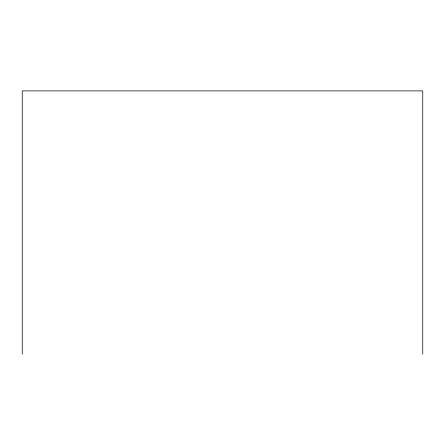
<?xml version="1.0" encoding="UTF-8"?>
<svg xmlns="http://www.w3.org/2000/svg" width="445" height="445" viewBox="0 0 445 445"><rect width="100%" height="100%" fill="white"/><g stroke="black" fill="none" stroke-linecap="round" stroke-linejoin="round"><path stroke-width="0.67" d="M422.75 354.103L422.75 90.897L22.25 90.897L22.25 354.103"/></g></svg>
